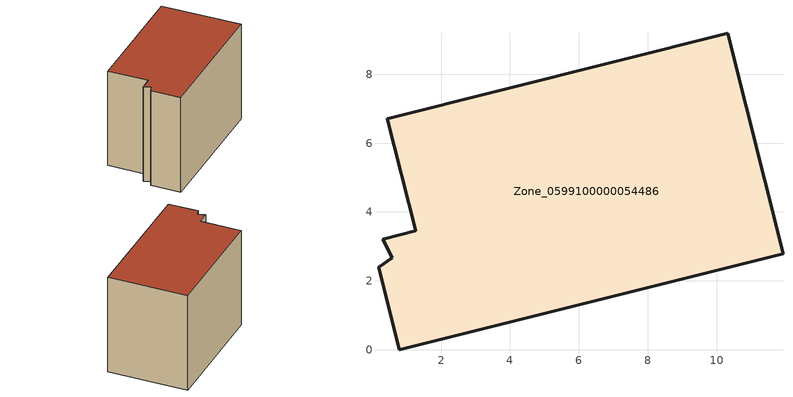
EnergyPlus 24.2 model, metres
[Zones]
Zone_0599100000054486
 floor ground (C_G): 0.31,3.21 1.26,3.45 0.44,6.71 10.33,9.19 11.93,2.78 0.78,0 0.18,2.4 0.58,2.67 z0
 wall outside (C_F): 0.78,0 11.93,2.78 10.33,9.19 0.44,6.71 1.26,3.45 0.31,3.21 0.58,2.67 0.18,2.4 0.78,0 z0:8.36
 roof outside (C_R): 1.26,3.45 0.31,3.21 0.58,2.67 0.18,2.4 0.78,0 11.93,2.78 10.33,9.19 0.44,6.71 z8.36
[BUILDING]
Pand.0599100000054486: North Axis=0; Terrain=City; Loads Convergence Tolerance Value=0.04; Temperature Convergence Tolerance Value=0.4; Solar Distribution=FullExterior; Maximum Number of Warmup Days=25; Minimum Number of Warmup Days=1
[Site:Location]
Rotterdam.The.Hague.AP_ZH_NLD Design_Conditions: Latitude=51.96; Longitude=4.45; Time Zone=1; Elevation=-4.5
[SITE:GROUNDTEMPERATURE:BUILDINGSURFACE]
18, 18, 18, 18, 18, 18, 18, 18, 18, 18, 18, 18
[MATERIAL] Thermal Absorptance=0.9; Solar Absorptance=0.7; Visible Absorptance=0.7
Name | Roughness | Thickness | Conductivity | Density | Specific Heat
G.TI.1975-1991 | MediumSmooth | 0.15 | 0.288461 | 540 | 1210
F.TI.1975-1991 | Rough | 0.3 | 0.230769 | 1920 | 840
R.TI.1975-1991 | MediumRough | 0.2 | 0.153846 | 1500 | 1000
[CONSTRUCTION]
C_G: G.TI.1975-1991
C_F: F.TI.1975-1991
C_R: R.TI.1975-1991
[ZONE]
Zone_0599100000054486: Type=1; Multiplier=1; Ceiling Height=Autocalculate; Volume=Autocalculate; Floor Area=autocalculate; Part of Total Floor Area=Yes
[ZONEINFILTRATION:DESIGNFLOWRATE]
Infil_Zone_0599100000054486: Zone or ZoneList or Space or SpaceList=Zone_0599100000054486; Schedule=AlwaysOn; Design Flow Rate Calculation Method=Flow/Area; Flow Rate per Floor Area=0.003; Constant Term Coefficient=1; Temperature Term Coefficient=0; Velocity Term Coefficient=0; Velocity Squared Term Coefficient=0
[HVACTEMPLATE:ZONE:IDEALLOADSAIRSYSTEM]
Zone_0599100000054486: Maximum Heating Supply Air Temperature=50; Minimum Cooling Supply Air Temperature=13; Maximum Heating Supply Air Humidity Ratio=0.0156; Minimum Cooling Supply Air Humidity Ratio=0.0077; Heating Limit=NoLimit; Cooling Limit=NoLimit; Dehumidification Control Type=ConstantSensibleHeatRatio; Cooling Sensible Heat Ratio=0.7; Dehumidification Setpoint=60; Humidification Control Type=None; Humidification Setpoint=30; Outdoor Air Method=None; Outdoor Air Flow Rate per Person=0.00944; Outdoor Air Flow Rate per Zone Floor Area=0; Outdoor Air Flow Rate per Zone=0; Demand Controlled Ventilation Type=None; Outdoor Air Economizer Type=NoEconomizer; Heat Recovery Type=None; Sensible Heat Recovery Effectiveness=0.7; Latent Heat Recovery Effectiveness=0.65
[ZONECONTROL:THERMOSTAT]
ThermostatControl_Zone_0599100000054486: Zone or ZoneList=Zone_0599100000054486; Control Type Schedule=DualSetpointControlType; Control 1=Thermostat_Zone_0599100000054486; Temperature Difference Between Cutout And Setpoint=0
[THERMOSTATSETPOINT:DUALSETPOINT]
Thermostat_Zone_0599100000054486: Heating Setpoint Temperature Schedule=HeatingSetpoint_Zone_0599100000054486; Cooling Setpoint Temperature Schedule=CoolingSetpoint_Zone_0599100000054486
[SCHEDULE:COMPACT]
HeatingSetpoint_Zone_0599100000054486: Through: 12/31, For: AllDays, Until: 24:00, 21
CoolingSetpoint_Zone_0599100000054486: Through: 12/31, For: AllDays, Until: 24:00, 24
DualSetpointControlType: Through: 12/31, For: AllDays, Until: 24:00, 4
AlwaysOn: Through: 12/31, For: AllDays, Until: 24:00, 1
